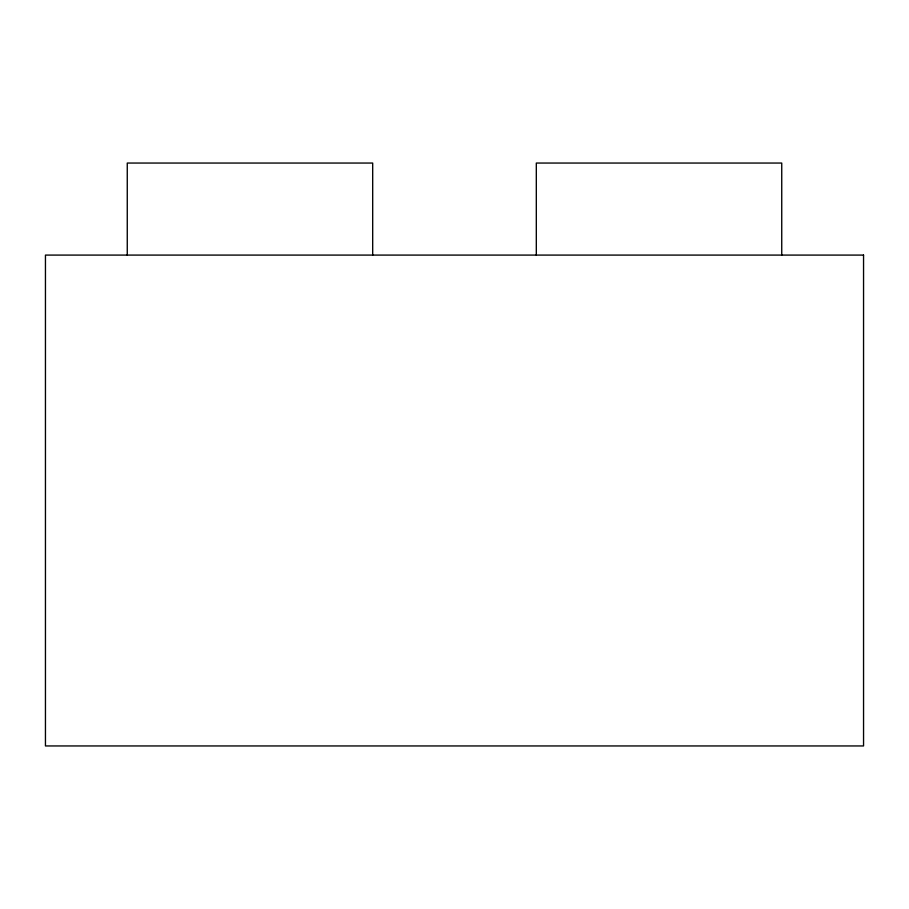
<?xml version="1.0" encoding="UTF-8"?>
<svg xmlns="http://www.w3.org/2000/svg" width="909" height="909" viewBox="0 0 909 909"><rect width="100%" height="100%" fill="white"/><g stroke="black" fill="none" stroke-linecap="round" stroke-linejoin="round"><path stroke-width="1.36" d="M781.74 255.088L781.74 163.052L536.31 163.052L536.31 255.088M372.69 255.088L372.69 163.052L127.26 163.052L127.26 255.088M863.55 255.088L45.45 255.088L45.45 745.948L863.55 745.948L863.55 255.088"/></g></svg>
